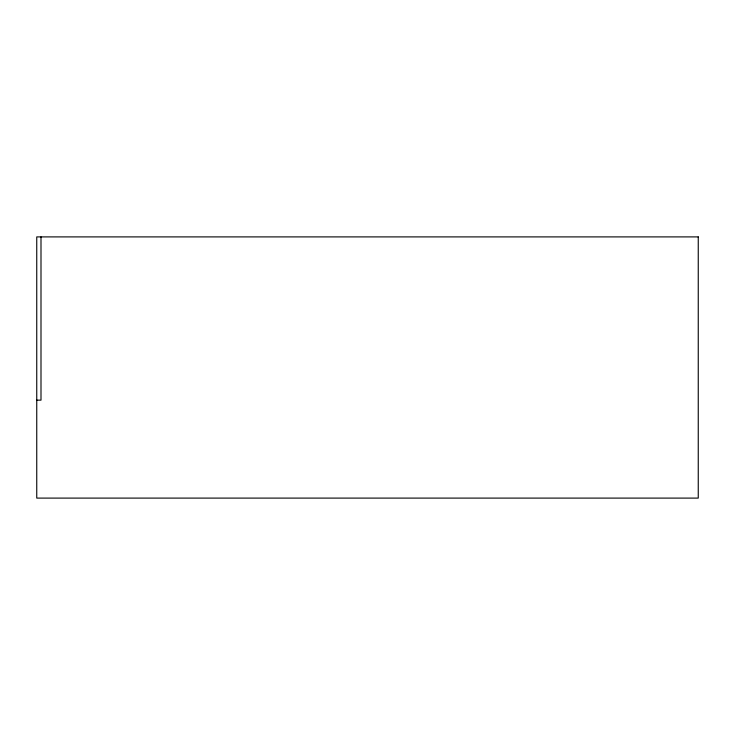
<?xml version="1.0" encoding="UTF-8"?>
<svg xmlns="http://www.w3.org/2000/svg" width="735" height="735" viewBox="0 0 735 735"><rect width="100%" height="100%" fill="white"/><g stroke="black" fill="none" stroke-linecap="round" stroke-linejoin="round"><path stroke-width="1.1" d="M36.75 400.152L40.995 400.152L40.995 236.9M698.25 236.9L36.75 236.9L36.75 498.1L698.25 498.1L698.25 236.9"/></g></svg>
